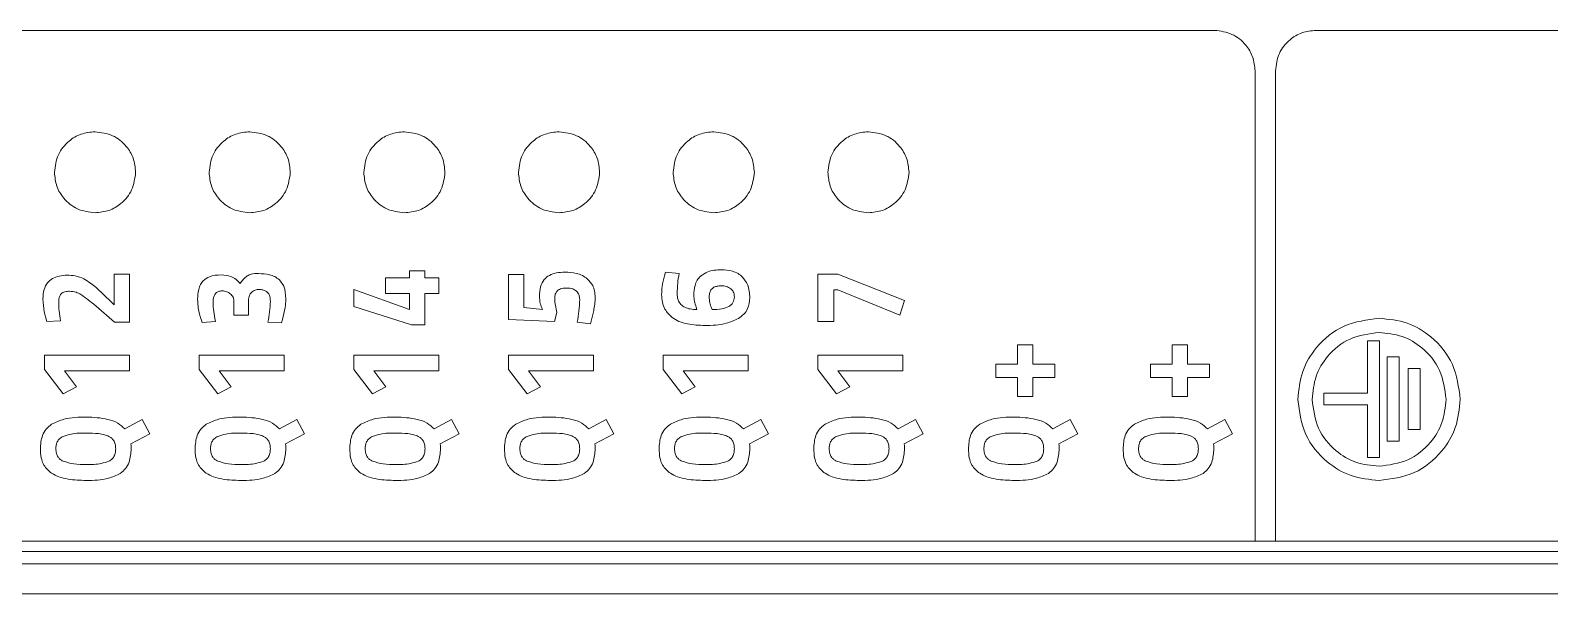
# Model space of a CAD drawing. Header units: millimetres. Extents: x 32696 to 36207, y 16706 to 17911.
# Drawn here: x 34971.2 to 35059.7, y 17436.3 to 17469.2 of the extents above; entities that cross this region are included whole.
import ezdxf

# ---------------------------------------------------------------- set-up
doc = ezdxf.new("R2010")
doc.units = ezdxf.units.MM
doc.header["$LTSCALE"] = 0.1
doc.layers.get('0').update_dxf_attribs({"lineweight": 20})

# ---------------------------------------------------------------- blocks, each defined once
blk = doc.blocks.new('CLP-XP352')
at = {"lineweight": 9}
for p, q in [((35056.784, 17361.414), (35144.454, 17361.414)), ((35146.954, 17361.414), (35188.844, 17361.414)), ((35145.454, 17360.414), (35145.454, 17348.814)), ((35145.954, 17348.814), (35145.954, 17360.414)), ((35125.004, 17355.483), (35124.623, 17355.483)), ((35124.623, 17355.483), (35124.623, 17355.308)), ((35125.004, 17355.308), (35125.004, 17355.483)), ((35117.349, 17355.405), (35117.349, 17354.646)), ((35117.73, 17355.405), (35117.349, 17355.405)), ((35117.73, 17354.219), (35117.73, 17355.405)), ((35124.623, 17355.308), (35124.035, 17355.308)), ((35124.035, 17355.308), (35124.035, 17354.926)), ((35125.35, 17355.308), (35125.004, 17355.308)), ((35125.35, 17354.926), (35125.35, 17355.308)), ((35127.445, 17355.397), (35127.064, 17355.397)), ((35127.064, 17355.397), (35127.064, 17354.28)), ((35127.445, 17354.579), (35127.445, 17355.397)), ((35130.928, 17355.447), (35130.906, 17355.361)), ((35131.265, 17355.414), (35130.928, 17355.447)), ((35135.179, 17355.4), (35134.684, 17355.4)), ((35134.684, 17355.4), (35134.684, 17354.23)), ((35136.818, 17354.748), (35135.179, 17355.4)), ((35117.349, 17354.646), (35117.018, 17354.965)), ((35120.298, 17354.757), (35120.298, 17354.388)), ((35120.66, 17354.388), (35120.66, 17354.757)), ((35124.623, 17354.532), (35123.254, 17355.023)), ((35123.254, 17355.023), (35123.254, 17354.602)), ((35124.035, 17354.926), (35124.623, 17354.926)), ((35124.623, 17354.926), (35124.623, 17354.532)), ((35125.004, 17354.15), (35125.004, 17354.926)), ((35125.004, 17354.926), (35125.35, 17354.926)), ((35135.075, 17355.017), (35135.176, 17355.017)), ((35135.075, 17354.23), (35135.075, 17355.017)), ((35135.176, 17355.017), (35136.703, 17354.394)), ((35136.703, 17354.394), (35136.818, 17354.748)), ((35116.904, 17354.61), (35117.358, 17354.219)), ((35120.298, 17354.388), (35120.66, 17354.388)), ((35123.254, 17354.602), (35124.67, 17354.15)), ((35127.899, 17354.532), (35127.445, 17354.579)), ((35128.198, 17354.23), (35128.258, 17354.457)), ((35128.258, 17354.457), (35128.245, 17354.499)), ((35131.687, 17354.588), (35131.706, 17354.529)), ((35132.062, 17354.574), (35132.077, 17354.527)), ((35115.691, 17354.23), (35116.031, 17354.25)), ((35116.031, 17354.25), (35116.021, 17354.316)), ((35117.358, 17354.219), (35117.73, 17354.219)), ((35119.52, 17354.211), (35119.844, 17354.236)), ((35119.844, 17354.236), (35119.831, 17354.308)), ((35121.136, 17354.216), (35121.47, 17354.197)), ((35121.47, 17354.197), (35121.495, 17354.286)), ((35124.67, 17354.15), (35125.004, 17354.15)), ((35127.064, 17354.28), (35128.198, 17354.23)), ((35128.756, 17354.219), (35129.08, 17354.177)), ((35129.08, 17354.177), (35129.109, 17354.277)), ((35134.684, 17354.23), (35135.075, 17354.23)), ((35139.983, 17353.656), (35139.602, 17353.656)), ((35139.602, 17353.656), (35139.602, 17353.182)), ((35139.983, 17353.182), (35139.983, 17353.656)), ((35143.793, 17353.656), (35143.412, 17353.656)), ((35143.412, 17353.656), (35143.412, 17353.182)), ((35143.793, 17353.182), (35143.793, 17353.656)), ((35148.52, 17353.76), (35148.22, 17353.76)), ((35148.22, 17353.76), (35148.22, 17352.463)), ((35148.52, 17350.881), (35148.52, 17353.76)), ((35117.73, 17353.401), (35115.634, 17353.401)), ((35115.634, 17353.401), (35115.634, 17353.052)), ((35117.73, 17353.019), (35117.73, 17353.401)), ((35121.54, 17353.401), (35119.444, 17353.401)), ((35119.444, 17353.401), (35119.444, 17353.052)), ((35121.54, 17353.019), (35121.54, 17353.401)), ((35125.35, 17353.401), (35123.254, 17353.401)), ((35123.254, 17353.401), (35123.254, 17353.052)), ((35125.35, 17353.019), (35125.35, 17353.401)), ((35129.16, 17353.401), (35127.064, 17353.401)), ((35127.064, 17353.401), (35127.064, 17353.052)), ((35129.16, 17353.019), (35129.16, 17353.401)), ((35132.97, 17353.401), (35130.874, 17353.401)), ((35130.874, 17353.401), (35130.874, 17353.052)), ((35132.97, 17353.019), (35132.97, 17353.401)), ((35136.78, 17353.401), (35134.684, 17353.401)), ((35134.684, 17353.401), (35134.684, 17353.052)), ((35136.78, 17353.019), (35136.78, 17353.401)), ((35149.006, 17353.36), (35148.706, 17353.36)), ((35148.706, 17353.36), (35148.706, 17351.281)), ((35149.006, 17351.281), (35149.006, 17353.36)), ((35115.634, 17353.052), (35116.094, 17352.448)), ((35116.421, 17352.622), (35116.129, 17353.019)), ((35116.129, 17353.019), (35117.73, 17353.019)), ((35119.444, 17353.052), (35119.904, 17352.448)), ((35120.231, 17352.622), (35119.939, 17353.019)), ((35119.939, 17353.019), (35121.54, 17353.019)), ((35123.254, 17353.052), (35123.714, 17352.448)), ((35124.041, 17352.622), (35123.749, 17353.019)), ((35123.749, 17353.019), (35125.35, 17353.019)), ((35127.064, 17353.052), (35127.524, 17352.448)), ((35127.851, 17352.622), (35127.559, 17353.019)), ((35127.559, 17353.019), (35129.16, 17353.019)), ((35130.874, 17353.052), (35131.334, 17352.448)), ((35131.661, 17352.622), (35131.369, 17353.019)), ((35131.369, 17353.019), (35132.97, 17353.019)), ((35134.684, 17353.052), (35135.144, 17352.448)), ((35135.471, 17352.622), (35135.179, 17353.019)), ((35135.179, 17353.019), (35136.78, 17353.019)), ((35139.602, 17353.182), (35139.069, 17353.182)), ((35139.069, 17353.182), (35139.069, 17352.85)), ((35139.069, 17352.85), (35139.602, 17352.85)), ((35139.602, 17352.85), (35139.602, 17352.381)), ((35140.523, 17353.182), (35139.983, 17353.182)), ((35139.983, 17352.85), (35140.523, 17352.85)), ((35139.983, 17352.381), (35139.983, 17352.85)), ((35140.523, 17352.85), (35140.523, 17353.182)), ((35143.412, 17353.182), (35142.879, 17353.182)), ((35142.879, 17353.182), (35142.879, 17352.85)), ((35142.879, 17352.85), (35143.412, 17352.85)), ((35143.412, 17352.85), (35143.412, 17352.381)), ((35144.333, 17353.182), (35143.793, 17353.182)), ((35143.793, 17352.85), (35144.333, 17352.85)), ((35143.793, 17352.381), (35143.793, 17352.85)), ((35144.333, 17352.85), (35144.333, 17353.182)), ((35149.522, 17353.071), (35149.222, 17353.071)), ((35149.222, 17353.071), (35149.222, 17351.571)), ((35149.522, 17351.571), (35149.522, 17353.071)), ((35116.094, 17352.448), (35116.421, 17352.622)), ((35119.904, 17352.448), (35120.231, 17352.622)), ((35123.714, 17352.448), (35124.041, 17352.622)), ((35127.524, 17352.448), (35127.851, 17352.622)), ((35131.334, 17352.448), (35131.661, 17352.622)), ((35135.144, 17352.448), (35135.471, 17352.622)), ((35139.602, 17352.381), (35139.983, 17352.381)), ((35143.412, 17352.381), (35143.793, 17352.381)), ((35148.22, 17352.463), (35147.148, 17352.463)), ((35147.148, 17352.463), (35147.148, 17352.178)), ((35147.148, 17352.178), (35148.22, 17352.178)), ((35148.22, 17352.178), (35148.22, 17350.881)), ((35118.038, 17351.816), (35117.612, 17351.586)), ((35118.225, 17351.467), (35118.038, 17351.816)), ((35121.848, 17351.816), (35121.422, 17351.586)), ((35122.035, 17351.467), (35121.848, 17351.816)), ((35125.658, 17351.816), (35125.232, 17351.586)), ((35125.845, 17351.467), (35125.658, 17351.816)), ((35129.468, 17351.816), (35129.042, 17351.586)), ((35129.655, 17351.467), (35129.468, 17351.816)), ((35133.278, 17351.816), (35132.852, 17351.586)), ((35133.465, 17351.467), (35133.278, 17351.816)), ((35137.088, 17351.816), (35136.662, 17351.586)), ((35137.275, 17351.467), (35137.088, 17351.816)), ((35140.898, 17351.816), (35140.472, 17351.586)), ((35141.085, 17351.467), (35140.898, 17351.816)), ((35144.708, 17351.816), (35144.282, 17351.586)), ((35144.895, 17351.467), (35144.708, 17351.816)), ((35117.758, 17351.217), (35118.225, 17351.467)), ((35121.568, 17351.217), (35122.035, 17351.467)), ((35125.378, 17351.217), (35125.845, 17351.467)), ((35129.188, 17351.217), (35129.655, 17351.467)), ((35132.998, 17351.217), (35133.465, 17351.467)), ((35136.808, 17351.217), (35137.275, 17351.467)), ((35140.618, 17351.217), (35141.085, 17351.467)), ((35144.428, 17351.217), (35144.895, 17351.467)), ((35149.222, 17351.571), (35149.522, 17351.571)), ((35148.706, 17351.281), (35149.006, 17351.281)), ((35148.22, 17350.881), (35148.52, 17350.881)), ((35055.784, 17348.814), (35145.454, 17348.814)), ((35145.454, 17348.814), (35145.954, 17348.814)), ((35145.954, 17348.814), (35189.844, 17348.814)), ((35226.644, 17348.564), (35018.544, 17348.564)), ((35226.922, 17348.256), (35018.266, 17348.256)), ((35226.922, 17347.522), (35018.266, 17347.522))]:
    blk.add_line(p, q, dxfattribs=at)
for points, knots in [([(35144.454, 17361.414), (35144.603, 17361.394), (35144.896, 17361.356), (35145.22, 17361.088), (35145.418, 17360.762), (35145.442, 17360.531), (35145.454, 17360.414)], [0, 0, 0, 0, 0.283279, 0.558009, 0.775407, 1, 1, 1, 1]), ([(35145.954, 17360.414), (35145.973, 17360.562), (35146.012, 17360.855), (35146.279, 17361.18), (35146.605, 17361.378), (35146.836, 17361.402), (35146.954, 17361.414)], [0, 0, 0, 0, 0.283325, 0.558054, 0.775432, 1, 1, 1, 1]), ([(35115.879, 17357.914), (35115.898, 17358.063), (35115.936, 17358.356), (35116.203, 17358.681), (35116.529, 17358.878), (35116.761, 17358.902), (35116.879, 17358.914)], [0, 0, 0, 0, 0.283707, 0.557916, 0.775023, 1, 1, 1, 1]), ([(35116.879, 17358.914), (35117.028, 17358.894), (35117.321, 17358.856), (35117.646, 17358.589), (35117.843, 17358.263), (35117.867, 17358.032), (35117.879, 17357.914)], [0, 0, 0, 0, 0.283707, 0.557916, 0.775023, 1, 1, 1, 1]), ([(35119.689, 17357.914), (35119.708, 17358.063), (35119.746, 17358.356), (35120.013, 17358.681), (35120.339, 17358.878), (35120.571, 17358.902), (35120.689, 17358.914)], [0, 0, 0, 0, 0.283707, 0.557916, 0.775023, 1, 1, 1, 1]), ([(35120.689, 17358.914), (35120.838, 17358.894), (35121.131, 17358.856), (35121.456, 17358.589), (35121.653, 17358.263), (35121.677, 17358.032), (35121.689, 17357.914)], [0, 0, 0, 0, 0.283707, 0.557916, 0.775023, 1, 1, 1, 1]), ([(35123.499, 17357.914), (35123.518, 17358.063), (35123.556, 17358.356), (35123.823, 17358.681), (35124.149, 17358.878), (35124.381, 17358.902), (35124.499, 17358.914)], [0, 0, 0, 0, 0.283707, 0.557916, 0.775023, 1, 1, 1, 1]), ([(35124.499, 17358.914), (35124.648, 17358.894), (35124.941, 17358.856), (35125.266, 17358.589), (35125.463, 17358.263), (35125.487, 17358.032), (35125.499, 17357.914)], [0, 0, 0, 0, 0.283707, 0.557916, 0.775023, 1, 1, 1, 1]), ([(35127.309, 17357.914), (35127.328, 17358.063), (35127.366, 17358.356), (35127.633, 17358.681), (35127.959, 17358.878), (35128.191, 17358.902), (35128.309, 17358.914)], [0, 0, 0, 0, 0.283707, 0.557916, 0.775023, 1, 1, 1, 1]), ([(35128.309, 17358.914), (35128.458, 17358.894), (35128.751, 17358.856), (35129.076, 17358.589), (35129.273, 17358.263), (35129.297, 17358.032), (35129.309, 17357.914)], [0, 0, 0, 0, 0.283707, 0.557916, 0.775023, 1, 1, 1, 1]), ([(35131.119, 17357.914), (35131.138, 17358.063), (35131.176, 17358.356), (35131.443, 17358.681), (35131.769, 17358.878), (35132.001, 17358.902), (35132.119, 17358.914)], [0, 0, 0, 0, 0.283707, 0.557916, 0.775023, 1, 1, 1, 1]), ([(35132.119, 17358.914), (35132.268, 17358.894), (35132.561, 17358.856), (35132.886, 17358.589), (35133.083, 17358.263), (35133.107, 17358.032), (35133.119, 17357.914)], [0, 0, 0, 0, 0.283707, 0.557916, 0.775023, 1, 1, 1, 1]), ([(35134.929, 17357.914), (35134.948, 17358.063), (35134.986, 17358.356), (35135.253, 17358.681), (35135.579, 17358.878), (35135.811, 17358.902), (35135.929, 17358.914)], [0, 0, 0, 0, 0.283707, 0.557916, 0.775023, 1, 1, 1, 1]), ([(35135.929, 17358.914), (35136.078, 17358.894), (35136.371, 17358.856), (35136.696, 17358.589), (35136.893, 17358.263), (35136.917, 17358.032), (35136.929, 17357.914)], [0, 0, 0, 0, 0.283707, 0.557916, 0.775023, 1, 1, 1, 1]), ([(35116.879, 17356.914), (35116.73, 17356.933), (35116.437, 17356.971), (35116.111, 17357.238), (35115.914, 17357.564), (35115.891, 17357.796), (35115.879, 17357.914)], [0, 0, 0, 0, 0.283707, 0.557916, 0.775023, 1, 1, 1, 1]), ([(35117.879, 17357.914), (35117.859, 17357.765), (35117.821, 17357.472), (35117.554, 17357.146), (35117.228, 17356.949), (35116.997, 17356.926), (35116.879, 17356.914)], [0, 0, 0, 0, 0.283707, 0.557916, 0.775023, 1, 1, 1, 1]), ([(35120.689, 17356.914), (35120.54, 17356.933), (35120.247, 17356.971), (35119.921, 17357.238), (35119.724, 17357.564), (35119.701, 17357.796), (35119.689, 17357.914)], [0, 0, 0, 0, 0.283707, 0.557916, 0.775023, 1, 1, 1, 1]), ([(35121.689, 17357.914), (35121.669, 17357.765), (35121.631, 17357.472), (35121.364, 17357.146), (35121.038, 17356.949), (35120.807, 17356.926), (35120.689, 17356.914)], [0, 0, 0, 0, 0.283707, 0.557916, 0.775023, 1, 1, 1, 1]), ([(35124.499, 17356.914), (35124.35, 17356.933), (35124.057, 17356.971), (35123.731, 17357.238), (35123.534, 17357.564), (35123.511, 17357.796), (35123.499, 17357.914)], [0, 0, 0, 0, 0.283707, 0.557916, 0.775023, 1, 1, 1, 1]), ([(35125.499, 17357.914), (35125.479, 17357.765), (35125.441, 17357.472), (35125.174, 17357.146), (35124.848, 17356.949), (35124.617, 17356.926), (35124.499, 17356.914)], [0, 0, 0, 0, 0.283707, 0.557916, 0.775023, 1, 1, 1, 1]), ([(35128.309, 17356.914), (35128.16, 17356.933), (35127.867, 17356.971), (35127.541, 17357.238), (35127.344, 17357.564), (35127.321, 17357.796), (35127.309, 17357.914)], [0, 0, 0, 0, 0.283707, 0.557916, 0.775023, 1, 1, 1, 1]), ([(35129.309, 17357.914), (35129.289, 17357.765), (35129.251, 17357.472), (35128.984, 17357.146), (35128.658, 17356.949), (35128.427, 17356.926), (35128.309, 17356.914)], [0, 0, 0, 0, 0.283707, 0.557916, 0.775023, 1, 1, 1, 1]), ([(35132.119, 17356.914), (35131.97, 17356.933), (35131.677, 17356.971), (35131.351, 17357.238), (35131.154, 17357.564), (35131.131, 17357.796), (35131.119, 17357.914)], [0, 0, 0, 0, 0.283707, 0.557916, 0.775023, 1, 1, 1, 1]), ([(35133.119, 17357.914), (35133.099, 17357.765), (35133.061, 17357.472), (35132.794, 17357.146), (35132.468, 17356.949), (35132.237, 17356.926), (35132.119, 17356.914)], [0, 0, 0, 0, 0.283707, 0.557916, 0.775023, 1, 1, 1, 1]), ([(35135.929, 17356.914), (35135.78, 17356.933), (35135.487, 17356.971), (35135.161, 17357.238), (35134.964, 17357.564), (35134.941, 17357.796), (35134.929, 17357.914)], [0, 0, 0, 0, 0.283707, 0.557916, 0.775023, 1, 1, 1, 1]), ([(35136.929, 17357.914), (35136.909, 17357.765), (35136.871, 17357.472), (35136.604, 17357.146), (35136.278, 17356.949), (35136.047, 17356.926), (35135.929, 17356.914)], [0, 0, 0, 0, 0.283707, 0.557916, 0.775023, 1, 1, 1, 1]), ([(35132.304, 17355.508), (35132.189, 17355.504), (35132.002, 17355.498), (35131.85, 17355.391), (35131.792, 17355.35)], [0, 0, 0, 0, 0.6144866, 1, 1, 1, 1]), ([(35132.83, 17355.331), (35132.794, 17355.361), (35132.719, 17355.424), (35132.539, 17355.495), (35132.397, 17355.503), (35132.304, 17355.508)], [0, 0, 0, 0, 0.24928, 0.515211, 1, 1, 1, 1]), ([(35116.196, 17355.375), (35116.128, 17355.372), (35116.002, 17355.366), (35115.831, 17355.305), (35115.695, 17355.191), (35115.608, 17355.011), (35115.6, 17354.87), (35115.596, 17354.793)], [0, 0, 0, 0, 0.213651, 0.394076, 0.558087, 0.759499, 1, 1, 1, 1]), ([(35116.602, 17355.286), (35116.533, 17355.315), (35116.402, 17355.368), (35116.262, 17355.373), (35116.196, 17355.375)], [0, 0, 0, 0, 0.533904, 1, 1, 1, 1]), ([(35117.018, 17354.965), (35116.938, 17355.04), (35116.809, 17355.161), (35116.658, 17355.252), (35116.602, 17355.286)], [0, 0, 0, 0, 0.627835, 1, 1, 1, 1]), ([(35119.544, 17355.239), (35119.52, 17355.209), (35119.469, 17355.145), (35119.416, 17354.987), (35119.41, 17354.862), (35119.406, 17354.78)], [0, 0, 0, 0, 0.235463, 0.498785, 1, 1, 1, 1]), ([(35119.987, 17355.383), (35119.886, 17355.38), (35119.722, 17355.374), (35119.594, 17355.277), (35119.544, 17355.239)], [0, 0, 0, 0, 0.615437, 1, 1, 1, 1]), ([(35120.454, 17355.17), (35120.422, 17355.206), (35120.358, 17355.278), (35120.199, 17355.366), (35120.069, 17355.376), (35119.987, 17355.383)], [0, 0, 0, 0, 0.272486, 0.5404, 1, 1, 1, 1]), ([(35120.625, 17355.36), (35120.591, 17355.332), (35120.524, 17355.278), (35120.477, 17355.205), (35120.454, 17355.17)], [0, 0, 0, 0, 0.509409, 1, 1, 1, 1]), ([(35120.908, 17355.416), (35120.845, 17355.416), (35120.747, 17355.415), (35120.658, 17355.374), (35120.625, 17355.36)], [0, 0, 0, 0, 0.635569, 1, 1, 1, 1]), ([(35121.413, 17355.268), (35121.378, 17355.294), (35121.306, 17355.348), (35121.133, 17355.406), (35120.997, 17355.412), (35120.908, 17355.416)], [0, 0, 0, 0, 0.23845, 0.502992, 1, 1, 1, 1]), ([(35121.578, 17354.793), (35121.573, 17354.901), (35121.566, 17355.079), (35121.456, 17355.215), (35121.413, 17355.268)], [0, 0, 0, 0, 0.611026, 1, 1, 1, 1]), ([(35128.455, 17355.452), (35128.383, 17355.449), (35128.251, 17355.444), (35128.071, 17355.382), (35127.928, 17355.266), (35127.835, 17355.083), (35127.827, 17354.938), (35127.823, 17354.859)], [0, 0, 0, 0, 0.217049, 0.399651, 0.564051, 0.763436, 1, 1, 1, 1]), ([(35129.004, 17355.289), (35128.965, 17355.317), (35128.883, 17355.376), (35128.696, 17355.44), (35128.55, 17355.448), (35128.455, 17355.452)], [0, 0, 0, 0, 0.247557, 0.514599, 1, 1, 1, 1]), ([(35129.198, 17354.826), (35129.195, 17354.879), (35129.19, 17354.979), (35129.137, 17355.147), (35129.054, 17355.236), (35129.004, 17355.289)], [0, 0, 0, 0, 0.305201, 0.582162, 1, 1, 1, 1]), ([(35130.906, 17355.361), (35130.883, 17355.273), (35130.845, 17355.12), (35130.839, 17354.964), (35130.836, 17354.898)], [0, 0, 0, 0, 0.580949, 1, 1, 1, 1]), ([(35131.217, 17354.923), (35131.22, 17355.009), (35131.226, 17355.173), (35131.252, 17355.336), (35131.265, 17355.414)], [0, 0, 0, 0, 0.520418, 1, 1, 1, 1]), ([(35131.792, 17355.35), (35131.763, 17355.318), (35131.705, 17355.251), (35131.639, 17355.09), (35131.631, 17354.962), (35131.627, 17354.879)], [0, 0, 0, 0, 0.250633, 0.516306, 1, 1, 1, 1]), ([(35132.306, 17355.114), (35132.272, 17355.113), (35132.21, 17355.11), (35132.125, 17355.082), (35132.058, 17355.03), (35132.013, 17354.947), (35132.01, 17354.881), (35132.008, 17354.845)], [0, 0, 0, 0, 0.221177, 0.406496, 0.571463, 0.768387, 1, 1, 1, 1]), ([(35132.543, 17355.042), (35132.505, 17355.065), (35132.432, 17355.11), (35132.347, 17355.113), (35132.306, 17355.114)], [0, 0, 0, 0, 0.51538, 1, 1, 1, 1]), ([(35133.008, 17354.816), (35133.002, 17354.93), (35132.991, 17355.121), (35132.876, 17355.27), (35132.83, 17355.331)], [0, 0, 0, 0, 0.5977831, 1, 1, 1, 1]), ([(35115.596, 17354.793), (35115.601, 17354.685), (35115.61, 17354.494), (35115.666, 17354.311), (35115.691, 17354.23)], [0, 0, 0, 0, 0.561022, 1, 1, 1, 1]), ([(35115.983, 17354.721), (35115.985, 17354.763), (35115.988, 17354.833), (35116.028, 17354.89), (35116.044, 17354.913)], [0, 0, 0, 0, 0.60055, 1, 1, 1, 1]), ([(35116.021, 17354.316), (35116.009, 17354.394), (35115.988, 17354.528), (35115.985, 17354.664), (35115.983, 17354.721)], [0, 0, 0, 0, 0.582116, 1, 1, 1, 1]), ([(35116.044, 17354.913), (35116.057, 17354.925), (35116.084, 17354.95), (35116.156, 17354.977), (35116.213, 17354.979), (35116.252, 17354.981)], [0, 0, 0, 0, 0.23229, 0.493341, 1, 1, 1, 1]), ([(35116.252, 17354.981), (35116.306, 17354.977), (35116.405, 17354.969), (35116.491, 17354.921), (35116.529, 17354.899)], [0, 0, 0, 0, 0.553548, 1, 1, 1, 1]), ([(35116.529, 17354.899), (35116.591, 17354.857), (35116.72, 17354.766), (35116.84, 17354.664), (35116.904, 17354.61)], [0, 0, 0, 0, 0.472756, 1, 1, 1, 1]), ([(35119.406, 17354.78), (35119.411, 17354.668), (35119.42, 17354.472), (35119.49, 17354.289), (35119.52, 17354.211)], [0, 0, 0, 0, 0.574467, 1, 1, 1, 1]), ([(35119.787, 17354.715), (35119.788, 17354.746), (35119.79, 17354.803), (35119.813, 17354.88), (35119.856, 17354.943), (35119.926, 17354.984), (35119.982, 17354.988), (35120.012, 17354.99)], [0, 0, 0, 0, 0.2303598, 0.4216882, 0.5879429, 0.7794077, 1, 1, 1, 1]), ([(35120.012, 17354.99), (35120.052, 17354.986), (35120.124, 17354.979), (35120.183, 17354.937), (35120.209, 17354.919)], [0, 0, 0, 0, 0.551394, 1, 1, 1, 1]), ([(35120.209, 17354.919), (35120.224, 17354.906), (35120.252, 17354.881), (35120.289, 17354.827), (35120.295, 17354.783), (35120.298, 17354.757)], [0, 0, 0, 0, 0.311437, 0.589228, 1, 1, 1, 1]), ([(35120.66, 17354.757), (35120.663, 17354.798), (35120.668, 17354.87), (35120.712, 17354.926), (35120.73, 17354.949)], [0, 0, 0, 0, 0.5801, 1, 1, 1, 1]), ([(35120.73, 17354.949), (35120.76, 17354.973), (35120.815, 17355.017), (35120.885, 17355.021), (35120.917, 17355.023)], [0, 0, 0, 0, 0.537063, 1, 1, 1, 1]), ([(35120.917, 17355.023), (35120.949, 17355.021), (35121.008, 17355.019), (35121.088, 17354.988), (35121.151, 17354.932), (35121.191, 17354.844), (35121.195, 17354.775), (35121.197, 17354.737)], [0, 0, 0, 0, 0.208303, 0.385311, 0.548755, 0.753381, 1, 1, 1, 1]), ([(35121.197, 17354.737), (35121.192, 17354.648), (35121.184, 17354.473), (35121.152, 17354.301), (35121.136, 17354.216)], [0, 0, 0, 0, 0.510113, 1, 1, 1, 1]), ([(35121.495, 17354.286), (35121.522, 17354.382), (35121.567, 17354.548), (35121.575, 17354.72), (35121.578, 17354.793)], [0, 0, 0, 0, 0.577762, 1, 1, 1, 1]), ([(35127.823, 17354.859), (35127.828, 17354.799), (35127.836, 17354.686), (35127.879, 17354.581), (35127.899, 17354.532)], [0, 0, 0, 0, 0.535128, 1, 1, 1, 1]), ([(35128.204, 17354.826), (35128.205, 17354.846), (35128.207, 17354.883), (35128.226, 17354.945), (35128.256, 17354.978), (35128.274, 17354.998)], [0, 0, 0, 0, 0.306178, 0.583695, 1, 1, 1, 1]), ([(35128.245, 17354.499), (35128.232, 17354.556), (35128.207, 17354.664), (35128.205, 17354.774), (35128.204, 17354.826)], [0, 0, 0, 0, 0.530886, 1, 1, 1, 1]), ([(35128.274, 17354.998), (35128.289, 17355.008), (35128.32, 17355.031), (35128.397, 17355.055), (35128.458, 17355.057), (35128.498, 17355.059)], [0, 0, 0, 0, 0.229932, 0.493001, 1, 1, 1, 1]), ([(35128.498, 17355.059), (35128.549, 17355.057), (35128.635, 17355.053), (35128.706, 17355.006), (35128.734, 17354.987)], [0, 0, 0, 0, 0.603577, 1, 1, 1, 1]), ([(35128.734, 17354.987), (35128.748, 17354.972), (35128.777, 17354.943), (35128.81, 17354.872), (35128.814, 17354.815), (35128.817, 17354.779)], [0, 0, 0, 0, 0.261976, 0.529218, 1, 1, 1, 1]), ([(35128.817, 17354.779), (35128.812, 17354.683), (35128.804, 17354.495), (35128.772, 17354.31), (35128.756, 17354.219)], [0, 0, 0, 0, 0.508935, 1, 1, 1, 1]), ([(35129.169, 17354.536), (35129.178, 17354.593), (35129.194, 17354.689), (35129.197, 17354.786), (35129.198, 17354.826)], [0, 0, 0, 0, 0.591394, 1, 1, 1, 1]), ([(35130.836, 17354.898), (35130.839, 17354.833), (35130.846, 17354.71), (35130.919, 17354.502), (35131.028, 17354.397), (35131.095, 17354.333)], [0, 0, 0, 0, 0.301678, 0.576602, 1, 1, 1, 1]), ([(35131.706, 17354.529), (35131.65, 17354.532), (35131.549, 17354.535), (35131.412, 17354.576), (35131.301, 17354.65), (35131.227, 17354.772), (35131.22, 17354.871), (35131.217, 17354.923)], [0, 0, 0, 0, 0.232284, 0.424944, 0.591549, 0.781857, 1, 1, 1, 1]), ([(35131.627, 17354.879), (35131.631, 17354.83), (35131.641, 17354.731), (35131.671, 17354.636), (35131.687, 17354.588)], [0, 0, 0, 0, 0.489165, 1, 1, 1, 1]), ([(35132.008, 17354.845), (35132.011, 17354.795), (35132.017, 17354.702), (35132.047, 17354.614), (35132.062, 17354.574)], [0, 0, 0, 0, 0.540764, 1, 1, 1, 1]), ([(35132.077, 17354.527), (35132.158, 17354.529), (35132.299, 17354.534), (35132.461, 17354.582), (35132.55, 17354.644), (35132.595, 17354.699), (35132.622, 17354.765), (35132.625, 17354.813), (35132.627, 17354.837)], [0, 0, 0, 0, 0.341306, 0.597849, 0.702956, 0.799871, 0.896286, 1, 1, 1, 1]), ([(35132.627, 17354.837), (35132.625, 17354.861), (35132.623, 17354.905), (35132.6, 17354.979), (35132.564, 17355.019), (35132.543, 17355.042)], [0, 0, 0, 0, 0.306858, 0.584268, 1, 1, 1, 1]), ([(35132.727, 17354.308), (35132.774, 17354.341), (35132.866, 17354.407), (35132.984, 17354.579), (35132.999, 17354.725), (35133.008, 17354.816)], [0, 0, 0, 0, 0.286488, 0.555081, 1, 1, 1, 1]), ([(35119.831, 17354.308), (35119.817, 17354.386), (35119.792, 17354.52), (35119.789, 17354.657), (35119.787, 17354.715)], [0, 0, 0, 0, 0.577592, 1, 1, 1, 1]), ([(35129.109, 17354.277), (35129.121, 17354.32), (35129.145, 17354.406), (35129.161, 17354.493), (35129.169, 17354.536)], [0, 0, 0, 0, 0.501883, 1, 1, 1, 1]), ([(35131.095, 17354.333), (35131.149, 17354.298), (35131.267, 17354.225), (35131.541, 17354.15), (35131.757, 17354.142), (35131.9, 17354.136)], [0, 0, 0, 0, 0.2287784, 0.4926414, 1, 1, 1, 1]), ([(35131.9, 17354.136), (35132.079, 17354.139), (35132.368, 17354.144), (35132.628, 17354.263), (35132.727, 17354.308)], [0, 0, 0, 0, 0.623238, 1, 1, 1, 1]), ([(35148.508, 17354.314), (35148.21, 17354.275), (35147.624, 17354.199), (35146.973, 17353.665), (35146.579, 17353.012), (35146.532, 17352.549), (35146.508, 17352.314)], [0, 0, 0, 0, 0.283707, 0.557916, 0.775023, 1, 1, 1, 1]), ([(35150.508, 17352.314), (35150.469, 17352.612), (35150.394, 17353.198), (35149.859, 17353.848), (35149.207, 17354.243), (35148.744, 17354.29), (35148.508, 17354.314)], [0, 0, 0, 0, 0.283707, 0.557916, 0.775023, 1, 1, 1, 1]), ([(35148.508, 17353.964), (35148.262, 17353.932), (35147.779, 17353.869), (35147.242, 17353.429), (35146.917, 17352.89), (35146.878, 17352.508), (35146.858, 17352.314)], [0, 0, 0, 0, 0.283708, 0.557916, 0.775022, 1, 1, 1, 1]), ([(35150.158, 17352.314), (35150.126, 17352.56), (35150.064, 17353.043), (35149.623, 17353.58), (35149.084, 17353.905), (35148.702, 17353.944), (35148.508, 17353.964)], [0, 0, 0, 0, 0.283708, 0.557916, 0.775022, 1, 1, 1, 1]), ([(35146.508, 17352.314), (35146.547, 17352.016), (35146.622, 17351.43), (35147.157, 17350.779), (35147.809, 17350.385), (35148.272, 17350.338), (35148.508, 17350.314)], [0, 0, 0, 0, 0.283707, 0.557916, 0.775023, 1, 1, 1, 1]), ([(35146.858, 17352.314), (35146.89, 17352.068), (35146.952, 17351.584), (35147.393, 17351.048), (35147.932, 17350.722), (35148.314, 17350.683), (35148.508, 17350.664)], [0, 0, 0, 0, 0.283708, 0.557916, 0.775022, 1, 1, 1, 1]), ([(35148.508, 17350.314), (35148.806, 17350.352), (35149.392, 17350.428), (35150.043, 17350.962), (35150.437, 17351.615), (35150.484, 17352.078), (35150.508, 17352.314)], [0, 0, 0, 0, 0.283707, 0.557916, 0.775023, 1, 1, 1, 1]), ([(35148.508, 17350.664), (35148.754, 17350.696), (35149.237, 17350.758), (35149.774, 17351.199), (35150.099, 17351.737), (35150.138, 17352.119), (35150.158, 17352.314)], [0, 0, 0, 0, 0.283708, 0.557916, 0.775022, 1, 1, 1, 1]), ([(35116.663, 17351.877), (35116.475, 17351.874), (35116.178, 17351.87), (35115.91, 17351.747), (35115.81, 17351.701)], [0, 0, 0, 0, 0.629824, 1, 1, 1, 1]), ([(35117.612, 17351.586), (35117.557, 17351.637), (35117.437, 17351.747), (35117.107, 17351.858), (35116.841, 17351.87), (35116.663, 17351.877)], [0, 0, 0, 0, 0.218354, 0.476102, 1, 1, 1, 1]), ([(35120.473, 17351.877), (35120.285, 17351.874), (35119.988, 17351.87), (35119.72, 17351.747), (35119.62, 17351.701)], [0, 0, 0, 0, 0.629824, 1, 1, 1, 1]), ([(35121.422, 17351.586), (35121.367, 17351.637), (35121.247, 17351.747), (35120.917, 17351.858), (35120.651, 17351.87), (35120.473, 17351.877)], [0, 0, 0, 0, 0.218354, 0.476102, 1, 1, 1, 1]), ([(35124.283, 17351.877), (35124.095, 17351.874), (35123.798, 17351.87), (35123.53, 17351.747), (35123.43, 17351.701)], [0, 0, 0, 0, 0.629824, 1, 1, 1, 1]), ([(35125.232, 17351.586), (35125.177, 17351.637), (35125.057, 17351.747), (35124.727, 17351.858), (35124.461, 17351.87), (35124.283, 17351.877)], [0, 0, 0, 0, 0.218354, 0.476102, 1, 1, 1, 1]), ([(35128.093, 17351.877), (35127.905, 17351.874), (35127.608, 17351.87), (35127.34, 17351.747), (35127.24, 17351.701)], [0, 0, 0, 0, 0.629824, 1, 1, 1, 1]), ([(35129.042, 17351.586), (35128.987, 17351.637), (35128.867, 17351.747), (35128.537, 17351.858), (35128.271, 17351.87), (35128.093, 17351.877)], [0, 0, 0, 0, 0.218354, 0.476102, 1, 1, 1, 1]), ([(35131.903, 17351.877), (35131.715, 17351.874), (35131.418, 17351.87), (35131.15, 17351.747), (35131.05, 17351.701)], [0, 0, 0, 0, 0.629824, 1, 1, 1, 1]), ([(35132.852, 17351.586), (35132.797, 17351.637), (35132.677, 17351.747), (35132.347, 17351.858), (35132.081, 17351.87), (35131.903, 17351.877)], [0, 0, 0, 0, 0.218354, 0.476102, 1, 1, 1, 1]), ([(35135.713, 17351.877), (35135.525, 17351.874), (35135.228, 17351.87), (35134.96, 17351.747), (35134.86, 17351.701)], [0, 0, 0, 0, 0.629824, 1, 1, 1, 1]), ([(35136.662, 17351.586), (35136.607, 17351.637), (35136.487, 17351.747), (35136.157, 17351.858), (35135.891, 17351.87), (35135.713, 17351.877)], [0, 0, 0, 0, 0.218354, 0.476102, 1, 1, 1, 1]), ([(35139.523, 17351.877), (35139.336, 17351.874), (35139.038, 17351.87), (35138.77, 17351.747), (35138.67, 17351.701)], [0, 0, 0, 0, 0.629824, 1, 1, 1, 1]), ([(35140.472, 17351.586), (35140.417, 17351.637), (35140.297, 17351.747), (35139.967, 17351.858), (35139.701, 17351.87), (35139.523, 17351.877)], [0, 0, 0, 0, 0.218354, 0.476102, 1, 1, 1, 1]), ([(35143.333, 17351.877), (35143.146, 17351.874), (35142.848, 17351.87), (35142.58, 17351.747), (35142.48, 17351.701)], [0, 0, 0, 0, 0.629824, 1, 1, 1, 1]), ([(35144.282, 17351.586), (35144.227, 17351.637), (35144.107, 17351.747), (35143.777, 17351.858), (35143.511, 17351.87), (35143.333, 17351.877)], [0, 0, 0, 0, 0.218354, 0.476102, 1, 1, 1, 1]), ([(35115.81, 17351.701), (35115.763, 17351.664), (35115.666, 17351.59), (35115.552, 17351.381), (35115.54, 17351.207), (35115.532, 17351.095)], [0, 0, 0, 0, 0.257406, 0.519792, 1, 1, 1, 1]), ([(35116.091, 17351.4), (35116.061, 17351.383), (35116.002, 17351.35), (35115.946, 17351.27), (35115.918, 17351.184), (35115.915, 17351.126), (35115.913, 17351.095)], [0, 0, 0, 0, 0.275728, 0.537763, 0.756031, 1, 1, 1, 1]), ([(35116.663, 17351.483), (35116.537, 17351.483), (35116.342, 17351.482), (35116.157, 17351.422), (35116.091, 17351.4)], [0, 0, 0, 0, 0.644734, 1, 1, 1, 1]), ([(35117.222, 17351.402), (35117.185, 17351.416), (35117.103, 17351.449), (35116.914, 17351.478), (35116.764, 17351.481), (35116.663, 17351.483)], [0, 0, 0, 0, 0.206215, 0.467692, 1, 1, 1, 1]), ([(35117.387, 17351.095), (35117.385, 17351.134), (35117.381, 17351.206), (35117.343, 17351.297), (35117.288, 17351.363), (35117.244, 17351.388), (35117.222, 17351.402)], [0, 0, 0, 0, 0.313657, 0.585735, 0.789005, 1, 1, 1, 1]), ([(35119.62, 17351.701), (35119.573, 17351.664), (35119.476, 17351.59), (35119.362, 17351.381), (35119.35, 17351.207), (35119.342, 17351.095)], [0, 0, 0, 0, 0.257406, 0.519792, 1, 1, 1, 1]), ([(35119.901, 17351.4), (35119.871, 17351.383), (35119.812, 17351.35), (35119.756, 17351.27), (35119.728, 17351.184), (35119.725, 17351.126), (35119.723, 17351.095)], [0, 0, 0, 0, 0.275728, 0.537763, 0.756031, 1, 1, 1, 1]), ([(35120.473, 17351.483), (35120.347, 17351.483), (35120.152, 17351.482), (35119.967, 17351.422), (35119.901, 17351.4)], [0, 0, 0, 0, 0.644734, 1, 1, 1, 1]), ([(35121.032, 17351.402), (35120.995, 17351.416), (35120.913, 17351.449), (35120.724, 17351.478), (35120.574, 17351.481), (35120.473, 17351.483)], [0, 0, 0, 0, 0.2062147, 0.4676924, 1, 1, 1, 1]), ([(35121.197, 17351.095), (35121.195, 17351.134), (35121.191, 17351.206), (35121.153, 17351.297), (35121.098, 17351.363), (35121.054, 17351.388), (35121.032, 17351.402)], [0, 0, 0, 0, 0.313657, 0.585735, 0.789005, 1, 1, 1, 1]), ([(35123.43, 17351.701), (35123.383, 17351.664), (35123.286, 17351.59), (35123.172, 17351.381), (35123.16, 17351.207), (35123.152, 17351.095)], [0, 0, 0, 0, 0.257406, 0.519792, 1, 1, 1, 1]), ([(35123.711, 17351.4), (35123.681, 17351.383), (35123.622, 17351.35), (35123.566, 17351.27), (35123.538, 17351.184), (35123.535, 17351.126), (35123.533, 17351.095)], [0, 0, 0, 0, 0.275728, 0.537763, 0.756031, 1, 1, 1, 1]), ([(35124.283, 17351.483), (35124.157, 17351.483), (35123.962, 17351.482), (35123.777, 17351.422), (35123.711, 17351.4)], [0, 0, 0, 0, 0.644734, 1, 1, 1, 1]), ([(35124.842, 17351.402), (35124.805, 17351.416), (35124.723, 17351.449), (35124.534, 17351.478), (35124.384, 17351.481), (35124.283, 17351.483)], [0, 0, 0, 0, 0.206215, 0.467692, 1, 1, 1, 1]), ([(35125.007, 17351.095), (35125.005, 17351.134), (35125.001, 17351.206), (35124.963, 17351.297), (35124.908, 17351.363), (35124.864, 17351.388), (35124.842, 17351.402)], [0, 0, 0, 0, 0.313657, 0.585735, 0.789005, 1, 1, 1, 1]), ([(35127.24, 17351.701), (35127.193, 17351.664), (35127.096, 17351.59), (35126.982, 17351.381), (35126.97, 17351.207), (35126.962, 17351.095)], [0, 0, 0, 0, 0.257406, 0.519792, 1, 1, 1, 1]), ([(35127.521, 17351.4), (35127.491, 17351.383), (35127.432, 17351.35), (35127.376, 17351.27), (35127.348, 17351.184), (35127.345, 17351.126), (35127.343, 17351.095)], [0, 0, 0, 0, 0.275728, 0.537763, 0.756031, 1, 1, 1, 1]), ([(35128.093, 17351.483), (35127.967, 17351.483), (35127.772, 17351.482), (35127.587, 17351.422), (35127.521, 17351.4)], [0, 0, 0, 0, 0.644734, 1, 1, 1, 1]), ([(35128.652, 17351.402), (35128.615, 17351.416), (35128.533, 17351.449), (35128.344, 17351.478), (35128.194, 17351.481), (35128.093, 17351.483)], [0, 0, 0, 0, 0.2062147, 0.4676924, 1, 1, 1, 1]), ([(35128.817, 17351.095), (35128.815, 17351.134), (35128.811, 17351.206), (35128.773, 17351.297), (35128.718, 17351.363), (35128.674, 17351.388), (35128.652, 17351.402)], [0, 0, 0, 0, 0.313657, 0.585735, 0.789005, 1, 1, 1, 1]), ([(35131.05, 17351.701), (35131.003, 17351.664), (35130.906, 17351.59), (35130.792, 17351.381), (35130.78, 17351.207), (35130.772, 17351.095)], [0, 0, 0, 0, 0.257406, 0.519792, 1, 1, 1, 1]), ([(35131.331, 17351.4), (35131.301, 17351.383), (35131.242, 17351.35), (35131.186, 17351.27), (35131.158, 17351.184), (35131.155, 17351.126), (35131.153, 17351.095)], [0, 0, 0, 0, 0.275728, 0.537763, 0.756031, 1, 1, 1, 1]), ([(35131.903, 17351.483), (35131.777, 17351.483), (35131.582, 17351.482), (35131.397, 17351.422), (35131.331, 17351.4)], [0, 0, 0, 0, 0.644734, 1, 1, 1, 1]), ([(35132.462, 17351.402), (35132.425, 17351.416), (35132.343, 17351.449), (35132.154, 17351.478), (35132.004, 17351.481), (35131.903, 17351.483)], [0, 0, 0, 0, 0.206215, 0.467692, 1, 1, 1, 1]), ([(35132.627, 17351.095), (35132.625, 17351.134), (35132.621, 17351.206), (35132.583, 17351.297), (35132.528, 17351.363), (35132.484, 17351.388), (35132.462, 17351.402)], [0, 0, 0, 0, 0.313657, 0.585735, 0.789005, 1, 1, 1, 1]), ([(35134.86, 17351.701), (35134.813, 17351.664), (35134.716, 17351.59), (35134.602, 17351.381), (35134.59, 17351.207), (35134.582, 17351.095)], [0, 0, 0, 0, 0.257406, 0.519792, 1, 1, 1, 1]), ([(35135.141, 17351.4), (35135.111, 17351.383), (35135.052, 17351.35), (35134.996, 17351.27), (35134.968, 17351.184), (35134.965, 17351.126), (35134.963, 17351.095)], [0, 0, 0, 0, 0.275728, 0.537763, 0.756031, 1, 1, 1, 1]), ([(35135.713, 17351.483), (35135.587, 17351.483), (35135.392, 17351.482), (35135.207, 17351.422), (35135.141, 17351.4)], [0, 0, 0, 0, 0.644734, 1, 1, 1, 1]), ([(35136.272, 17351.402), (35136.235, 17351.416), (35136.153, 17351.449), (35135.964, 17351.478), (35135.814, 17351.481), (35135.713, 17351.483)], [0, 0, 0, 0, 0.206215, 0.467692, 1, 1, 1, 1]), ([(35136.437, 17351.095), (35136.435, 17351.134), (35136.431, 17351.206), (35136.393, 17351.297), (35136.338, 17351.363), (35136.294, 17351.388), (35136.272, 17351.402)], [0, 0, 0, 0, 0.313657, 0.585735, 0.789005, 1, 1, 1, 1]), ([(35138.67, 17351.701), (35138.623, 17351.664), (35138.527, 17351.59), (35138.412, 17351.381), (35138.4, 17351.207), (35138.393, 17351.095)], [0, 0, 0, 0, 0.257406, 0.519792, 1, 1, 1, 1]), ([(35138.952, 17351.4), (35138.921, 17351.383), (35138.862, 17351.35), (35138.806, 17351.27), (35138.778, 17351.184), (35138.775, 17351.126), (35138.774, 17351.095)], [0, 0, 0, 0, 0.275728, 0.537763, 0.756031, 1, 1, 1, 1]), ([(35139.523, 17351.483), (35139.397, 17351.483), (35139.202, 17351.482), (35139.017, 17351.422), (35138.952, 17351.4)], [0, 0, 0, 0, 0.644734, 1, 1, 1, 1]), ([(35140.082, 17351.402), (35140.045, 17351.416), (35139.963, 17351.449), (35139.774, 17351.478), (35139.624, 17351.481), (35139.523, 17351.483)], [0, 0, 0, 0, 0.206215, 0.467692, 1, 1, 1, 1]), ([(35140.247, 17351.095), (35140.245, 17351.134), (35140.241, 17351.206), (35140.203, 17351.297), (35140.148, 17351.363), (35140.104, 17351.388), (35140.082, 17351.402)], [0, 0, 0, 0, 0.313657, 0.585735, 0.789005, 1, 1, 1, 1]), ([(35142.48, 17351.701), (35142.433, 17351.664), (35142.337, 17351.59), (35142.222, 17351.381), (35142.21, 17351.207), (35142.203, 17351.095)], [0, 0, 0, 0, 0.2574056, 0.5197918, 1, 1, 1, 1]), ([(35142.762, 17351.4), (35142.731, 17351.383), (35142.672, 17351.35), (35142.616, 17351.27), (35142.588, 17351.184), (35142.585, 17351.126), (35142.584, 17351.095)], [0, 0, 0, 0, 0.275728, 0.537763, 0.756031, 1, 1, 1, 1]), ([(35143.333, 17351.483), (35143.207, 17351.483), (35143.012, 17351.482), (35142.827, 17351.422), (35142.762, 17351.4)], [0, 0, 0, 0, 0.644734, 1, 1, 1, 1]), ([(35143.892, 17351.402), (35143.855, 17351.416), (35143.773, 17351.449), (35143.584, 17351.478), (35143.434, 17351.481), (35143.333, 17351.483)], [0, 0, 0, 0, 0.206215, 0.467692, 1, 1, 1, 1]), ([(35144.057, 17351.095), (35144.055, 17351.134), (35144.051, 17351.206), (35144.013, 17351.297), (35143.958, 17351.363), (35143.914, 17351.388), (35143.892, 17351.402)], [0, 0, 0, 0, 0.3136568, 0.5857352, 0.7890047, 1, 1, 1, 1]), ([(35115.532, 17351.095), (35115.536, 17351.021), (35115.543, 17350.884), (35115.617, 17350.657), (35115.738, 17350.552), (35115.81, 17350.49)], [0, 0, 0, 0, 0.319851, 0.597302, 1, 1, 1, 1]), ([(35115.913, 17351.095), (35115.916, 17351.057), (35115.92, 17350.985), (35115.961, 17350.894), (35116.02, 17350.829), (35116.067, 17350.804), (35116.091, 17350.79)], [0, 0, 0, 0, 0.3051398, 0.5742963, 0.7807746, 1, 1, 1, 1]), ([(35117.222, 17350.789), (35117.25, 17350.806), (35117.306, 17350.84), (35117.357, 17350.92), (35117.383, 17351.006), (35117.385, 17351.064), (35117.387, 17351.095)], [0, 0, 0, 0, 0.266107, 0.526735, 0.748976, 1, 1, 1, 1]), ([(35117.501, 17350.488), (35117.547, 17350.525), (35117.64, 17350.599), (35117.749, 17350.81), (35117.76, 17350.983), (35117.768, 17351.095)], [0, 0, 0, 0, 0.252958, 0.514759, 1, 1, 1, 1]), ([(35117.768, 17351.095), (35117.768, 17351.124), (35117.769, 17351.165), (35117.761, 17351.205), (35117.758, 17351.217)], [0, 0, 0, 0, 0.691083, 1, 1, 1, 1]), ([(35119.342, 17351.095), (35119.346, 17351.021), (35119.353, 17350.884), (35119.427, 17350.657), (35119.548, 17350.552), (35119.62, 17350.49)], [0, 0, 0, 0, 0.319851, 0.597302, 1, 1, 1, 1]), ([(35119.723, 17351.095), (35119.726, 17351.057), (35119.73, 17350.985), (35119.771, 17350.894), (35119.83, 17350.829), (35119.877, 17350.804), (35119.901, 17350.79)], [0, 0, 0, 0, 0.3051398, 0.5742963, 0.7807746, 1, 1, 1, 1]), ([(35121.032, 17350.789), (35121.06, 17350.806), (35121.116, 17350.84), (35121.167, 17350.92), (35121.193, 17351.006), (35121.195, 17351.064), (35121.197, 17351.095)], [0, 0, 0, 0, 0.266107, 0.526735, 0.748976, 1, 1, 1, 1]), ([(35121.311, 17350.488), (35121.357, 17350.525), (35121.45, 17350.599), (35121.559, 17350.81), (35121.57, 17350.983), (35121.578, 17351.095)], [0, 0, 0, 0, 0.252958, 0.514759, 1, 1, 1, 1]), ([(35121.578, 17351.095), (35121.578, 17351.124), (35121.579, 17351.165), (35121.571, 17351.205), (35121.568, 17351.217)], [0, 0, 0, 0, 0.691083, 1, 1, 1, 1]), ([(35123.152, 17351.095), (35123.156, 17351.021), (35123.163, 17350.884), (35123.237, 17350.657), (35123.358, 17350.552), (35123.43, 17350.49)], [0, 0, 0, 0, 0.319851, 0.597302, 1, 1, 1, 1]), ([(35123.533, 17351.095), (35123.536, 17351.057), (35123.54, 17350.985), (35123.581, 17350.894), (35123.64, 17350.829), (35123.687, 17350.804), (35123.711, 17350.79)], [0, 0, 0, 0, 0.30514, 0.574296, 0.780775, 1, 1, 1, 1]), ([(35124.842, 17350.789), (35124.87, 17350.806), (35124.926, 17350.84), (35124.977, 17350.92), (35125.003, 17351.006), (35125.005, 17351.064), (35125.007, 17351.095)], [0, 0, 0, 0, 0.266107, 0.526735, 0.748976, 1, 1, 1, 1]), ([(35125.121, 17350.488), (35125.167, 17350.525), (35125.26, 17350.599), (35125.369, 17350.81), (35125.38, 17350.983), (35125.388, 17351.095)], [0, 0, 0, 0, 0.252958, 0.514759, 1, 1, 1, 1]), ([(35125.388, 17351.095), (35125.388, 17351.124), (35125.389, 17351.165), (35125.381, 17351.205), (35125.378, 17351.217)], [0, 0, 0, 0, 0.691083, 1, 1, 1, 1]), ([(35126.962, 17351.095), (35126.966, 17351.021), (35126.973, 17350.884), (35127.047, 17350.657), (35127.168, 17350.552), (35127.24, 17350.49)], [0, 0, 0, 0, 0.319851, 0.597302, 1, 1, 1, 1]), ([(35127.343, 17351.095), (35127.346, 17351.057), (35127.35, 17350.985), (35127.391, 17350.894), (35127.45, 17350.829), (35127.497, 17350.804), (35127.521, 17350.79)], [0, 0, 0, 0, 0.30514, 0.574296, 0.780775, 1, 1, 1, 1]), ([(35128.652, 17350.789), (35128.68, 17350.806), (35128.736, 17350.84), (35128.787, 17350.92), (35128.813, 17351.006), (35128.815, 17351.064), (35128.817, 17351.095)], [0, 0, 0, 0, 0.266107, 0.526735, 0.748976, 1, 1, 1, 1]), ([(35128.931, 17350.488), (35128.977, 17350.525), (35129.07, 17350.599), (35129.179, 17350.81), (35129.19, 17350.983), (35129.198, 17351.095)], [0, 0, 0, 0, 0.2529577, 0.5147587, 1, 1, 1, 1]), ([(35129.198, 17351.095), (35129.198, 17351.124), (35129.199, 17351.165), (35129.191, 17351.205), (35129.188, 17351.217)], [0, 0, 0, 0, 0.691083, 1, 1, 1, 1]), ([(35130.772, 17351.095), (35130.776, 17351.021), (35130.783, 17350.884), (35130.857, 17350.657), (35130.978, 17350.552), (35131.05, 17350.49)], [0, 0, 0, 0, 0.319851, 0.597302, 1, 1, 1, 1]), ([(35131.153, 17351.095), (35131.156, 17351.057), (35131.16, 17350.985), (35131.201, 17350.894), (35131.26, 17350.829), (35131.307, 17350.804), (35131.331, 17350.79)], [0, 0, 0, 0, 0.3051398, 0.5742963, 0.7807746, 1, 1, 1, 1]), ([(35132.462, 17350.789), (35132.49, 17350.806), (35132.546, 17350.84), (35132.597, 17350.92), (35132.623, 17351.006), (35132.625, 17351.064), (35132.627, 17351.095)], [0, 0, 0, 0, 0.266107, 0.526735, 0.748976, 1, 1, 1, 1]), ([(35132.741, 17350.488), (35132.787, 17350.525), (35132.88, 17350.599), (35132.989, 17350.81), (35133, 17350.983), (35133.008, 17351.095)], [0, 0, 0, 0, 0.252958, 0.514759, 1, 1, 1, 1]), ([(35133.008, 17351.095), (35133.008, 17351.124), (35133.009, 17351.165), (35133.001, 17351.205), (35132.998, 17351.217)], [0, 0, 0, 0, 0.691083, 1, 1, 1, 1]), ([(35134.582, 17351.095), (35134.586, 17351.021), (35134.593, 17350.884), (35134.667, 17350.657), (35134.788, 17350.552), (35134.86, 17350.49)], [0, 0, 0, 0, 0.319851, 0.597302, 1, 1, 1, 1]), ([(35134.963, 17351.095), (35134.966, 17351.057), (35134.97, 17350.985), (35135.011, 17350.894), (35135.07, 17350.829), (35135.117, 17350.804), (35135.141, 17350.79)], [0, 0, 0, 0, 0.30514, 0.574296, 0.780775, 1, 1, 1, 1]), ([(35136.272, 17350.789), (35136.3, 17350.806), (35136.356, 17350.84), (35136.407, 17350.92), (35136.433, 17351.006), (35136.435, 17351.064), (35136.437, 17351.095)], [0, 0, 0, 0, 0.266107, 0.526735, 0.748976, 1, 1, 1, 1]), ([(35136.551, 17350.488), (35136.597, 17350.525), (35136.69, 17350.599), (35136.799, 17350.81), (35136.81, 17350.983), (35136.818, 17351.095)], [0, 0, 0, 0, 0.252958, 0.514759, 1, 1, 1, 1]), ([(35136.818, 17351.095), (35136.818, 17351.124), (35136.819, 17351.165), (35136.811, 17351.205), (35136.808, 17351.217)], [0, 0, 0, 0, 0.691083, 1, 1, 1, 1]), ([(35138.393, 17351.095), (35138.396, 17351.021), (35138.403, 17350.884), (35138.477, 17350.657), (35138.599, 17350.552), (35138.67, 17350.49)], [0, 0, 0, 0, 0.319851, 0.597302, 1, 1, 1, 1]), ([(35138.774, 17351.095), (35138.776, 17351.057), (35138.78, 17350.985), (35138.821, 17350.894), (35138.88, 17350.829), (35138.927, 17350.804), (35138.952, 17350.79)], [0, 0, 0, 0, 0.30514, 0.574296, 0.780775, 1, 1, 1, 1]), ([(35140.082, 17350.789), (35140.11, 17350.806), (35140.166, 17350.84), (35140.217, 17350.92), (35140.243, 17351.006), (35140.245, 17351.064), (35140.247, 17351.095)], [0, 0, 0, 0, 0.266107, 0.526735, 0.748976, 1, 1, 1, 1]), ([(35140.361, 17350.488), (35140.407, 17350.525), (35140.5, 17350.599), (35140.609, 17350.81), (35140.621, 17350.983), (35140.628, 17351.095)], [0, 0, 0, 0, 0.252958, 0.514759, 1, 1, 1, 1]), ([(35140.628, 17351.095), (35140.628, 17351.124), (35140.629, 17351.165), (35140.621, 17351.205), (35140.618, 17351.217)], [0, 0, 0, 0, 0.691083, 1, 1, 1, 1]), ([(35142.203, 17351.095), (35142.206, 17351.021), (35142.213, 17350.884), (35142.287, 17350.657), (35142.409, 17350.552), (35142.48, 17350.49)], [0, 0, 0, 0, 0.319851, 0.597302, 1, 1, 1, 1]), ([(35142.584, 17351.095), (35142.586, 17351.057), (35142.59, 17350.985), (35142.631, 17350.894), (35142.69, 17350.829), (35142.737, 17350.804), (35142.762, 17350.79)], [0, 0, 0, 0, 0.30514, 0.574296, 0.780775, 1, 1, 1, 1]), ([(35143.892, 17350.789), (35143.92, 17350.806), (35143.976, 17350.84), (35144.027, 17350.92), (35144.053, 17351.006), (35144.055, 17351.064), (35144.057, 17351.095)], [0, 0, 0, 0, 0.266107, 0.526735, 0.748976, 1, 1, 1, 1]), ([(35144.171, 17350.488), (35144.217, 17350.525), (35144.31, 17350.599), (35144.419, 17350.81), (35144.431, 17350.983), (35144.438, 17351.095)], [0, 0, 0, 0, 0.252958, 0.514759, 1, 1, 1, 1]), ([(35144.438, 17351.095), (35144.438, 17351.124), (35144.439, 17351.165), (35144.431, 17351.205), (35144.428, 17351.217)], [0, 0, 0, 0, 0.691083, 1, 1, 1, 1]), ([(35116.091, 17350.79), (35116.18, 17350.764), (35116.366, 17350.708), (35116.56, 17350.708), (35116.663, 17350.707)], [0, 0, 0, 0, 0.47402, 1, 1, 1, 1]), ([(35116.663, 17350.707), (35116.787, 17350.707), (35116.979, 17350.707), (35117.159, 17350.768), (35117.222, 17350.789)], [0, 0, 0, 0, 0.651813, 1, 1, 1, 1]), ([(35119.901, 17350.79), (35119.99, 17350.764), (35120.176, 17350.708), (35120.37, 17350.708), (35120.473, 17350.707)], [0, 0, 0, 0, 0.4740196, 1, 1, 1, 1]), ([(35120.473, 17350.707), (35120.597, 17350.707), (35120.789, 17350.707), (35120.969, 17350.768), (35121.032, 17350.789)], [0, 0, 0, 0, 0.651813, 1, 1, 1, 1]), ([(35123.711, 17350.79), (35123.8, 17350.764), (35123.986, 17350.708), (35124.18, 17350.708), (35124.283, 17350.707)], [0, 0, 0, 0, 0.47402, 1, 1, 1, 1]), ([(35124.283, 17350.707), (35124.407, 17350.707), (35124.599, 17350.707), (35124.779, 17350.768), (35124.842, 17350.789)], [0, 0, 0, 0, 0.651813, 1, 1, 1, 1]), ([(35127.521, 17350.79), (35127.61, 17350.764), (35127.796, 17350.708), (35127.99, 17350.708), (35128.093, 17350.707)], [0, 0, 0, 0, 0.47402, 1, 1, 1, 1]), ([(35128.093, 17350.707), (35128.217, 17350.707), (35128.409, 17350.707), (35128.589, 17350.768), (35128.652, 17350.789)], [0, 0, 0, 0, 0.651813, 1, 1, 1, 1]), ([(35131.331, 17350.79), (35131.42, 17350.764), (35131.606, 17350.708), (35131.8, 17350.708), (35131.903, 17350.707)], [0, 0, 0, 0, 0.47402, 1, 1, 1, 1]), ([(35131.903, 17350.707), (35132.027, 17350.707), (35132.219, 17350.707), (35132.399, 17350.768), (35132.462, 17350.789)], [0, 0, 0, 0, 0.651813, 1, 1, 1, 1]), ([(35135.141, 17350.79), (35135.23, 17350.764), (35135.416, 17350.708), (35135.61, 17350.708), (35135.713, 17350.707)], [0, 0, 0, 0, 0.47402, 1, 1, 1, 1]), ([(35135.713, 17350.707), (35135.837, 17350.707), (35136.029, 17350.707), (35136.209, 17350.768), (35136.272, 17350.789)], [0, 0, 0, 0, 0.651813, 1, 1, 1, 1]), ([(35138.952, 17350.79), (35139.04, 17350.764), (35139.226, 17350.708), (35139.421, 17350.708), (35139.523, 17350.707)], [0, 0, 0, 0, 0.47402, 1, 1, 1, 1]), ([(35139.523, 17350.707), (35139.648, 17350.707), (35139.839, 17350.707), (35140.019, 17350.768), (35140.082, 17350.789)], [0, 0, 0, 0, 0.651813, 1, 1, 1, 1]), ([(35142.762, 17350.79), (35142.85, 17350.764), (35143.036, 17350.708), (35143.231, 17350.708), (35143.333, 17350.707)], [0, 0, 0, 0, 0.47402, 1, 1, 1, 1]), ([(35143.333, 17350.707), (35143.458, 17350.707), (35143.649, 17350.707), (35143.829, 17350.768), (35143.892, 17350.789)], [0, 0, 0, 0, 0.651813, 1, 1, 1, 1]), ([(35115.81, 17350.49), (35115.869, 17350.459), (35115.996, 17350.392), (35116.285, 17350.327), (35116.512, 17350.319), (35116.661, 17350.314)], [0, 0, 0, 0, 0.225159, 0.489435, 1, 1, 1, 1]), ([(35116.661, 17350.314), (35116.847, 17350.316), (35117.141, 17350.319), (35117.404, 17350.443), (35117.501, 17350.488)], [0, 0, 0, 0, 0.6333567, 1, 1, 1, 1]), ([(35119.62, 17350.49), (35119.679, 17350.459), (35119.806, 17350.392), (35120.095, 17350.327), (35120.322, 17350.319), (35120.471, 17350.314)], [0, 0, 0, 0, 0.225159, 0.489435, 1, 1, 1, 1]), ([(35120.471, 17350.314), (35120.657, 17350.316), (35120.951, 17350.319), (35121.214, 17350.443), (35121.311, 17350.488)], [0, 0, 0, 0, 0.633357, 1, 1, 1, 1]), ([(35123.43, 17350.49), (35123.489, 17350.459), (35123.616, 17350.392), (35123.905, 17350.327), (35124.132, 17350.319), (35124.281, 17350.314)], [0, 0, 0, 0, 0.225159, 0.489435, 1, 1, 1, 1]), ([(35124.281, 17350.314), (35124.467, 17350.316), (35124.761, 17350.319), (35125.024, 17350.443), (35125.121, 17350.488)], [0, 0, 0, 0, 0.633357, 1, 1, 1, 1]), ([(35127.24, 17350.49), (35127.299, 17350.459), (35127.426, 17350.392), (35127.715, 17350.327), (35127.942, 17350.319), (35128.091, 17350.314)], [0, 0, 0, 0, 0.225159, 0.489435, 1, 1, 1, 1]), ([(35128.091, 17350.314), (35128.277, 17350.316), (35128.571, 17350.319), (35128.834, 17350.443), (35128.931, 17350.488)], [0, 0, 0, 0, 0.633357, 1, 1, 1, 1]), ([(35131.05, 17350.49), (35131.109, 17350.459), (35131.236, 17350.392), (35131.525, 17350.327), (35131.752, 17350.319), (35131.901, 17350.314)], [0, 0, 0, 0, 0.225159, 0.489435, 1, 1, 1, 1]), ([(35131.901, 17350.314), (35132.087, 17350.316), (35132.381, 17350.319), (35132.644, 17350.443), (35132.741, 17350.488)], [0, 0, 0, 0, 0.633357, 1, 1, 1, 1]), ([(35134.86, 17350.49), (35134.919, 17350.459), (35135.046, 17350.392), (35135.335, 17350.327), (35135.562, 17350.319), (35135.711, 17350.314)], [0, 0, 0, 0, 0.225159, 0.489435, 1, 1, 1, 1]), ([(35135.711, 17350.314), (35135.897, 17350.316), (35136.191, 17350.319), (35136.454, 17350.443), (35136.551, 17350.488)], [0, 0, 0, 0, 0.6333567, 1, 1, 1, 1]), ([(35138.67, 17350.49), (35138.729, 17350.459), (35138.856, 17350.392), (35139.145, 17350.327), (35139.372, 17350.319), (35139.521, 17350.314)], [0, 0, 0, 0, 0.225159, 0.489435, 1, 1, 1, 1]), ([(35139.521, 17350.314), (35139.707, 17350.316), (35140.001, 17350.319), (35140.265, 17350.443), (35140.361, 17350.488)], [0, 0, 0, 0, 0.633357, 1, 1, 1, 1]), ([(35142.48, 17350.49), (35142.539, 17350.459), (35142.666, 17350.392), (35142.955, 17350.327), (35143.182, 17350.319), (35143.331, 17350.314)], [0, 0, 0, 0, 0.225159, 0.489435, 1, 1, 1, 1]), ([(35143.331, 17350.314), (35143.517, 17350.316), (35143.811, 17350.319), (35144.075, 17350.443), (35144.171, 17350.488)], [0, 0, 0, 0, 0.633357, 1, 1, 1, 1])]:
    blk.add_open_spline(points, degree=3, knots=knots, dxfattribs=at)

msp = doc.modelspace()

# ---------------------------------------------------------------- block references
at = {"xscale": 2.3625, "yscale": 2.3625, "zscale": 2.3625}
msp.add_blockref('CLP-XP352', (-47988.622, -23547.183), dxfattribs=at)

doc.saveas('drawing.dxf')
